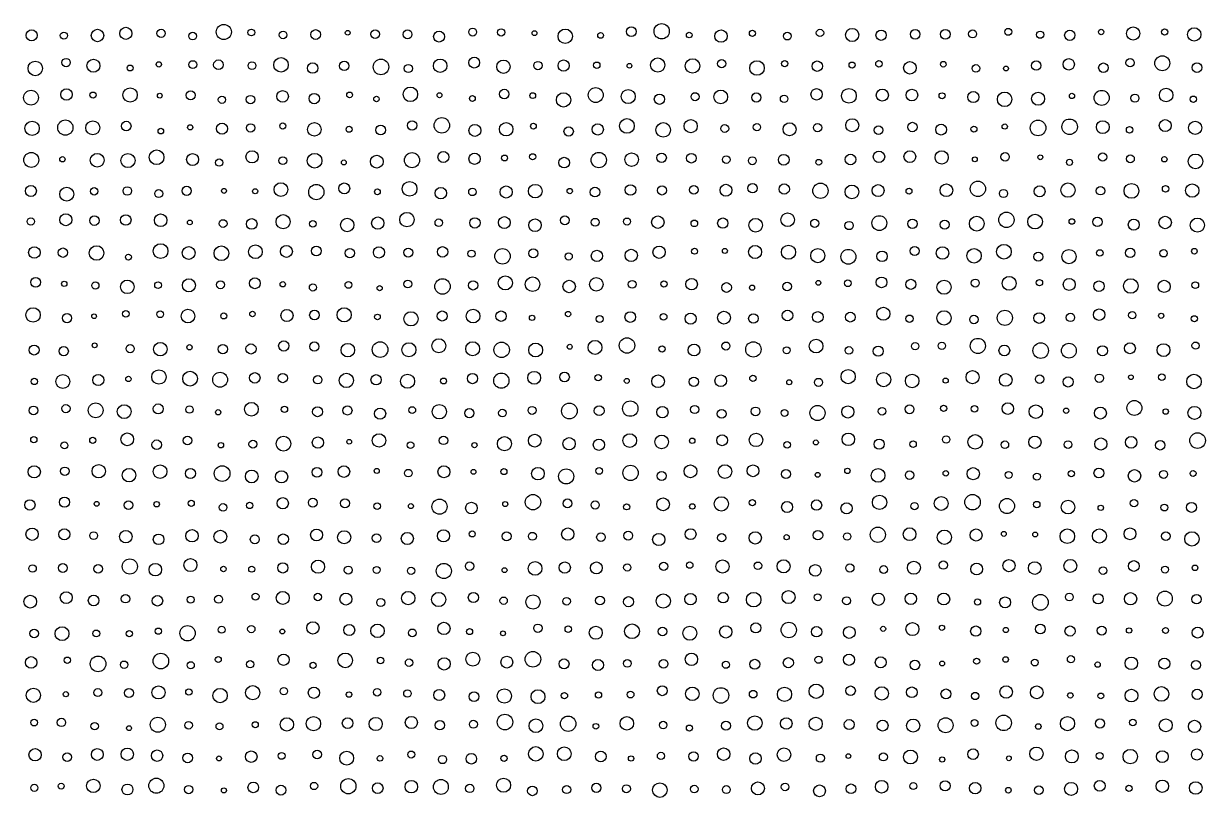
# Model space of a CAD drawing. Extents: x -295 to 305, y -195 to 205.
# Drawn here: x -220.6 to -145.3, y 155.4 to 204.7 of the extents above; entities that cross this region are included whole.
import ezdxf

# ---------------------------------------------------------------- set-up
doc = ezdxf.new("R2010")
doc.units = 0

msp = doc.modelspace()

# ---------------------------------------------------------------- linework, layer by layer
at = {"layer": 'VIA'}
for centre, radius in [((-220.0698, 203.9196), 0.3532), ((-218.0249, 203.9063), 0.225), ((-215.8824, 203.9132), 0.4016), ((-214.0788, 204.0495), 0.3845), ((-211.8329, 204.0486), 0.2644), ((-209.8174, 203.8756), 0.2466), ((-207.836, 204.1357), 0.4806), ((-206.0829, 204.1047), 0.213), ((-204.0598, 203.9516), 0.2408), ((-201.9908, 203.9738), 0.3106), ((-199.9453, 204.0876), 0.1509), ((-198.1926, 204.0006), 0.2801), ((-196.1352, 203.9847), 0.2848), ((-194.1235, 203.8462), 0.3491), ((-191.9855, 204.1305), 0.2512), ((-190.1705, 204.1114), 0.2324), ((-188.0492, 204.0594), 0.1555), ((-186.0898, 203.8659), 0.4596), ((-183.8361, 203.9198), 0.1849), ((-181.8812, 204.1569), 0.3151), ((-179.9463, 204.1806), 0.4873), ((-178.1928, 203.9436), 0.1811), ((-176.1668, 203.876), 0.3934), ((-174.1632, 204.0507), 0.1943), ((-171.9416, 203.8727), 0.2458), ((-169.862, 204.0762), 0.2339), ((-167.8143, 203.9476), 0.4208), ((-165.9706, 203.9275), 0.3266), ((-163.8009, 203.9871), 0.3029), ((-161.8801, 203.9895), 0.3081), ((-160.1432, 204.015), 0.2527), ((-157.8697, 204.1458), 0.2218), ((-155.8363, 203.965), 0.2299), ((-153.9546, 203.9257), 0.3261), ((-151.9522, 204.1359), 0.1717), ((-149.9141, 204.0371), 0.4183), ((-147.9102, 204.1422), 0.1998), ((-146.0267, 203.9794), 0.4283), ((-204.1926, 202.0435), 0.4632), ((-191.8847, 202.1854), 0.3442), ((-180.1994, 202.029), 0.4532), ((-148.0595, 202.1463), 0.4757), ((-219.8431, 201.8142), 0.4627), ((-217.8834, 202.1905), 0.2671), ((-216.1395, 201.9884), 0.4155), ((-213.8051, 201.8437), 0.1887), ((-211.9748, 202.0718), 0.1694), ((-209.8078, 202.0559), 0.2529), ((-208.1765, 202.0468), 0.3088), ((-206.0405, 201.9898), 0.2438), ((-202.1749, 201.8377), 0.3338), ((-200.1696, 201.9804), 0.2998), ((-197.8256, 201.9117), 0.4964), ((-196.0858, 201.8102), 0.2625), ((-194.0536, 201.9861), 0.4294), ((-190.0273, 201.9263), 0.4249), ((-187.8255, 201.9943), 0.268), ((-186.191, 201.9954), 0.3585), ((-184.0785, 202.0208), 0.2006), ((-181.9997, 201.9845), 0.1505), ((-177.9808, 201.9759), 0.4607), ((-176.1271, 202.1172), 0.2618), ((-173.8754, 201.8414), 0.4653), ((-172.1083, 202.1254), 0.1977), ((-170.0363, 201.961), 0.3321), ((-167.8172, 202.0264), 0.1938), ((-166.107, 202.1098), 0.2051), ((-164.1355, 201.8512), 0.4004), ((-162.0064, 202.0821), 0.1783), ((-159.9334, 201.8144), 0.2439), ((-158.0152, 201.8077), 0.1546), ((-156.0862, 201.9985), 0.2962), ((-154.0208, 202.0767), 0.3621), ((-151.8095, 201.859), 0.305), ((-150.1111, 202.1789), 0.2636), ((-145.8541, 201.8698), 0.3078), ((-220.1134, 199.9563), 0.4727), ((-217.8562, 200.1568), 0.3701), ((-216.1667, 200.12), 0.1927), ((-213.8036, 200.1254), 0.4556), ((-211.9143, 200.0793), 0.1531), ((-209.9441, 200.1041), 0.2934), ((-204.0901, 200.0382), 0.3689), ((-202.0737, 199.8927), 0.3314), ((-199.8255, 200.128), 0.1816), ((-195.9506, 200.1661), 0.4621), ((-194.0983, 200.1083), 0.1559), ((-189.9743, 200.1842), 0.3032), ((-188.1578, 200.084), 0.1843), ((-186.1973, 199.8106), 0.457), ((-184.1448, 200.1205), 0.4738), ((-182.0788, 200.0264), 0.4483), ((-177.8196, 200.017), 0.2544), ((-176.1801, 200.005), 0.4368), ((-173.9155, 199.965), 0.2941), ((-170.0781, 200.1674), 0.3632), ((-168.0228, 200.069), 0.47), ((-165.8931, 200.1195), 0.386), ((-164.0077, 200.1203), 0.3716), ((-162.0869, 200.0756), 0.1901), ((-160.0955, 199.9909), 0.3547), ((-158.1019, 199.849), 0.4631), ((-155.9665, 199.8858), 0.4138), ((-153.8134, 200.0636), 0.1664), ((-151.9218, 199.9388), 0.4809), ((-147.8167, 200.1199), 0.4303), ((-207.954, 199.8235), 0.232), ((-206.1326, 199.831), 0.2711), ((-198.112, 199.8689), 0.1716), ((-192.0036, 199.8998), 0.1848), ((-180.0907, 199.8544), 0.3252), ((-172.1516, 199.8812), 0.236), ((-149.8049, 199.9225), 0.2582), ((-146.0792, 199.8547), 0.202), ((-220.0471, 198.002), 0.4551), ((-217.9293, 198.0463), 0.4854), ((-216.1841, 198.0298), 0.4436), ((-214.0501, 198.145), 0.3047), ((-211.8506, 197.824), 0.177), ((-209.9765, 198.0628), 0.1659), ((-207.9495, 197.9813), 0.3569), ((-206.1298, 198.0287), 0.262), ((-204.0779, 198.1515), 0.1935), ((-202.0687, 197.9321), 0.4303), ((-199.8536, 197.9444), 0.1927), ((-197.8415, 197.8938), 0.3146), ((-195.8431, 198.1869), 0.3007), ((-193.9489, 198.1894), 0.4933), ((-191.8444, 197.8683), 0.3826), ((-189.8517, 197.9437), 0.4301), ((-188.115, 198.1412), 0.1842), ((-185.8708, 197.8023), 0.2986), ((-184.0141, 197.9315), 0.3568), ((-182.156, 198.1515), 0.467), ((-179.8462, 197.9029), 0.4659), ((-178.0962, 198.1392), 0.4202), ((-175.9268, 197.9888), 0.2484), ((-173.877, 198.0719), 0.2314), ((-171.8009, 197.9402), 0.4142), ((-170.0171, 198.0437), 0.2681), ((-167.8066, 198.1981), 0.4164), ((-166.1287, 197.8793), 0.2744), ((-163.9758, 198.0855), 0.2996), ((-162.1465, 197.9178), 0.3458), ((-160.0565, 197.949), 0.1916), ((-158.097, 198.115), 0.1673), ((-155.9747, 198.0252), 0.4977), ((-153.9619, 198.1004), 0.4946), ((-151.8494, 198.077), 0.4084), ((-150.1427, 197.9085), 0.2055), ((-147.8677, 198.1739), 0.3822), ((-145.9676, 198.0339), 0.4191), ((-220.1018, 195.9915), 0.4749), ((-212.1138, 196.1597), 0.4673), ((-206.0396, 196.1859), 0.3923), ((-193.8498, 196.1721), 0.3495), ((-183.9504, 195.9824), 0.4863), ((-166.1067, 196.191), 0.364), ((-164.1373, 196.1991), 0.3747), ((-162.1122, 196.1511), 0.4221), ((-218.1177, 196.03), 0.1682), ((-215.9006, 195.9703), 0.4375), ((-213.9424, 195.9492), 0.4497), ((-209.822, 196.0117), 0.3828), ((-208.1299, 195.8186), 0.2304), ((-204.0756, 195.9421), 0.2517), ((-202.0539, 195.9352), 0.4705), ((-200.193, 195.83), 0.1563), ((-198.0926, 195.8797), 0.41), ((-195.8482, 195.9691), 0.4825), ((-191.8618, 196.0593), 0.3574), ((-189.9534, 196.1098), 0.1869), ((-188.17, 196.1888), 0.1986), ((-186.1572, 195.819), 0.3401), ((-181.8587, 196.0109), 0.4299), ((-179.951, 196.126), 0.3024), ((-178.0536, 196.0996), 0.3082), ((-175.83, 196.0102), 0.2426), ((-174.1729, 195.9355), 0.2521), ((-172.1697, 195.9957), 0.3456), ((-169.939, 195.8409), 0.1843), ((-167.9206, 196.0159), 0.3362), ((-160.0023, 196.0278), 0.155), ((-158.0757, 196.1799), 0.2722), ((-155.8285, 196.1585), 0.1532), ((-153.97, 195.835), 0.1947), ((-151.856, 196.172), 0.2633), ((-150.0921, 196.0566), 0.251), ((-147.9294, 196.0314), 0.1697), ((-145.946, 195.8968), 0.4689), ((-220.1256, 194.0128), 0.3518), ((-217.8424, 193.8041), 0.4437), ((-216.0913, 193.9909), 0.2367), ((-213.9818, 194.0113), 0.2737), ((-210.1953, 194.02), 0.29), ((-204.1967, 194.0996), 0.4378), ((-201.9438, 193.9441), 0.487), ((-200.1639, 194.1763), 0.3479), ((-196.0032, 194.1486), 0.4685), ((-194.0113, 193.8728), 0.3607), ((-189.8498, 193.9452), 0.3872), ((-188.0018, 194.0014), 0.433), ((-184.199, 193.9379), 0.3094), ((-181.9311, 194.0749), 0.3386), ((-179.9246, 194.0489), 0.2945), ((-177.898, 194.0834), 0.2752), ((-175.8515, 194.0593), 0.3775), ((-174.1549, 194.1849), 0.2953), ((-172.1364, 194.1375), 0.3273), ((-169.8306, 194.0266), 0.4878), ((-167.8301, 193.951), 0.4355), ((-166.1606, 194.0359), 0.3825), ((-161.8126, 194.0587), 0.404), ((-159.8048, 194.1479), 0.4884), ((-155.8769, 193.9866), 0.3487), ((-154.0673, 194.0659), 0.4566), ((-151.9937, 194.0297), 0.2714), ((-150.0231, 194.0182), 0.4714), ((-147.8464, 194.1541), 0.2089), ((-146.153, 194.0371), 0.4243), ((-211.9825, 193.8458), 0.2521), ((-207.8264, 194.0177), 0.157), ((-205.8397, 193.9949), 0.1603), ((-198.0537, 193.9572), 0.1835), ((-192.0014, 193.9521), 0.2373), ((-185.8025, 194.0061), 0.1732), ((-164.1923, 193.9978), 0.1892), ((-158.1725, 193.8498), 0.2594), ((-220.1219, 192.0707), 0.234), ((-217.8959, 192.1814), 0.385), ((-216.0744, 192.1229), 0.3015), ((-214.0804, 192.1653), 0.3378), ((-211.8585, 192.147), 0.4013), ((-209.997, 192.0092), 0.1532), ((-207.8796, 191.9357), 0.2477), ((-206.0594, 191.9109), 0.3399), ((-204.0578, 192.0538), 0.4506), ((-202.1626, 191.9189), 0.2094), ((-199.9741, 191.8453), 0.4285), ((-198.0292, 191.9672), 0.3953), ((-196.1714, 192.1898), 0.4592), ((-194.1432, 191.9915), 0.2392), ((-191.839, 191.9775), 0.3318), ((-189.9679, 191.997), 0.3801), ((-188.013, 191.8317), 0.4013), ((-186.1126, 192.1445), 0.2798), ((-184.1828, 192.0186), 0.2501), ((-182.1538, 192.0625), 0.225), ((-180.1947, 192.0235), 0.3972), ((-177.866, 191.9501), 0.211), ((-176.0541, 191.9667), 0.3265), ((-173.9647, 191.8303), 0.4311), ((-171.9217, 192.1766), 0.4334), ((-170.1976, 191.9516), 0.2588), ((-168.0064, 191.8118), 0.2634), ((-166.0808, 191.9632), 0.4737), ((-163.9748, 191.9258), 0.2989), ((-161.9173, 191.8681), 0.2844), ((-159.8758, 191.9304), 0.4703), ((-157.9869, 192.1739), 0.4906), ((-156.1656, 192.0601), 0.4658), ((-153.8183, 192.0689), 0.1783), ((-152.1883, 192.0419), 0.3023), ((-149.8744, 191.8626), 0.3521), ((-147.8771, 192.0044), 0.4013), ((-145.8269, 191.8367), 0.4513), ((-219.9023, 190.094), 0.3687), ((-215.9408, 190.062), 0.4614), ((-211.8609, 190.1817), 0.4699), ((-210.0709, 190.0654), 0.407), ((-207.9865, 190.0479), 0.4699), ((-205.8254, 190.1427), 0.4401), ((-203.8472, 190.1616), 0.3783), ((-201.9443, 190.1918), 0.3109), ((-197.9529, 190.0956), 0.3584), ((-193.9017, 190.136), 0.334), ((-180.1095, 190.1117), 0.3948), ((-173.9979, 190.1265), 0.4186), ((-171.8669, 190.1125), 0.4512), ((-163.8339, 190.1916), 0.2825), ((-162.0595, 190.0599), 0.3973), ((-158.1485, 190.1409), 0.4688), ((-218.0823, 190.0836), 0.2977), ((-213.9118, 189.8008), 0.1867), ((-199.809, 190.057), 0.2997), ((-196.09, 190.0914), 0.2884), ((-192.0592, 190.0193), 0.227), ((-190.0858, 189.8519), 0.4914), ((-188.1163, 190.0408), 0.2872), ((-185.8687, 189.8466), 0.2306), ((-184.0739, 189.8749), 0.3575), ((-181.8868, 189.9109), 0.3915), ((-177.85, 190.1727), 0.1874), ((-175.9218, 190.1935), 0.1607), ((-170.0042, 189.8937), 0.4501), ((-168.0529, 189.8193), 0.473), ((-165.9113, 189.8514), 0.3325), ((-160.0516, 189.8837), 0.4612), ((-155.9539, 189.8267), 0.2858), ((-154.003, 189.8329), 0.4549), ((-152.0327, 190.0632), 0.2073), ((-150.106, 190.0707), 0.3048), ((-147.9775, 190.0424), 0.2349), ((-146.0175, 190.1776), 0.1798), ((-219.8224, 188.1985), 0.3117), ((-217.996, 188.0975), 0.1688), ((-216.0168, 187.9946), 0.2287), ((-213.9825, 187.9055), 0.4329), ((-212.0276, 188.0087), 0.2124), ((-210.0563, 188.0041), 0.417), ((-208.0455, 188.0379), 0.2524), ((-205.8584, 188.1357), 0.3459), ((-204.0848, 188.0724), 0.1682), ((-199.8971, 188.0297), 0.2161), ((-196.1174, 188.0879), 0.2501), ((-193.9071, 187.9328), 0.4926), ((-191.9574, 188.0004), 0.2949), ((-189.9046, 188.156), 0.4482), ((-188.1725, 188.0761), 0.4644), ((-185.8376, 187.9299), 0.3972), ((-184.1117, 188.064), 0.4292), ((-181.8245, 188.067), 0.2479), ((-179.8017, 188.083), 0.2006), ((-178.0387, 188.0813), 0.3665), ((-171.9542, 187.9274), 0.2714), ((-169.9645, 188.1638), 0.1539), ((-168.0906, 188.1359), 0.2171), ((-165.9407, 188.1908), 0.3412), ((-164.0732, 188.0653), 0.3208), ((-161.9624, 187.8835), 0.4515), ((-159.97, 188.1499), 0.2543), ((-157.8115, 188.1285), 0.4422), ((-155.8861, 188.1689), 0.2027), ((-153.9902, 188.0588), 0.3799), ((-152.0946, 187.9446), 0.3358), ((-150.0668, 187.9609), 0.4662), ((-147.9384, 187.9351), 0.3864), ((-145.9563, 188.0168), 0.2131), ((-202.1597, 187.8687), 0.2285), ((-197.9089, 187.8233), 0.1621), ((-175.8157, 187.8644), 0.3093), ((-174.1894, 187.8537), 0.1634), ((-219.988, 186.119), 0.4601), ((-217.8214, 185.9158), 0.2929), ((-216.0979, 186.0327), 0.1502), ((-214.0759, 186.1915), 0.2122), ((-211.8862, 186.1583), 0.2138), ((-210.1171, 186.0422), 0.4346), ((-207.8376, 186.0551), 0.1925), ((-206.0136, 186.1777), 0.1741), ((-203.8151, 186.0858), 0.3862), ((-202.0616, 186.111), 0.3074), ((-200.1701, 186.1273), 0.4528), ((-198.0488, 185.9891), 0.1798), ((-195.9154, 185.8673), 0.4538), ((-193.9237, 186.0498), 0.32), ((-191.9563, 186.047), 0.4379), ((-190.1747, 186.0384), 0.3306), ((-188.2, 185.9344), 0.1679), ((-185.9099, 186.1768), 0.1702), ((-183.8954, 185.8589), 0.2238), ((-181.9441, 185.9832), 0.3387), ((-179.8264, 185.9972), 0.2168), ((-178.1047, 185.8828), 0.3554), ((-175.9781, 185.9423), 0.4075), ((-174.1055, 185.8907), 0.3024), ((-171.9303, 186.084), 0.3415), ((-170.0018, 185.9862), 0.3439), ((-167.9316, 185.9764), 0.3109), ((-165.8274, 186.1916), 0.4156), ((-164.1573, 185.8785), 0.2348), ((-161.9604, 185.9281), 0.4568), ((-160.0581, 185.8281), 0.2681), ((-158.0873, 185.9345), 0.4805), ((-155.9009, 185.9192), 0.3413), ((-153.9115, 185.9566), 0.266), ((-152.0807, 186.1333), 0.3661), ((-149.972, 186.0978), 0.2336), ((-148.1308, 186.0647), 0.1657), ((-146.0168, 185.8755), 0.1959), ((-204.0177, 184.1409), 0.3277), ((-194.1401, 184.1512), 0.4484), ((-184.1921, 184.0511), 0.4438), ((-182.1565, 184.1719), 0.49), ((-170.113, 184.1306), 0.4347), ((-159.8056, 184.143), 0.4828), ((-219.9192, 183.8815), 0.3155), ((-218.0327, 183.8092), 0.2953), ((-216.0622, 184.1808), 0.1566), ((-213.8008, 183.9684), 0.2575), ((-211.8771, 183.935), 0.4301), ((-210.0203, 184.0582), 0.1711), ((-207.8985, 183.9468), 0.2989), ((-206.1043, 183.9523), 0.3234), ((-202.07, 184.1066), 0.2968), ((-199.9362, 183.8784), 0.4307), ((-197.8816, 183.9091), 0.4986), ((-196.0455, 183.8979), 0.45), ((-191.9859, 183.9643), 0.4442), ((-190.1397, 183.8981), 0.4912), ((-187.9761, 183.8841), 0.4422), ((-185.8027, 184.0899), 0.1564), ((-179.9207, 183.9457), 0.1964), ((-177.8858, 183.8823), 0.3793), ((-175.8534, 184.1384), 0.255), ((-174.107, 183.9219), 0.489), ((-171.9818, 183.8711), 0.2209), ((-168.0165, 183.8559), 0.2422), ((-166.1534, 183.8085), 0.3201), ((-163.8045, 184.1276), 0.2359), ((-162.0963, 184.1478), 0.2351), ((-158.1207, 183.857), 0.3432), ((-155.8057, 183.8475), 0.4947), ((-154.0084, 183.8455), 0.4733), ((-151.868, 183.8368), 0.3178), ((-150.1172, 183.9959), 0.3459), ((-147.9809, 183.8786), 0.4093), ((-145.9413, 184.1639), 0.2291), ((-218.0852, 181.8756), 0.4425), ((-215.8343, 181.9732), 0.3523), ((-213.9128, 182.0402), 0.169), ((-211.9683, 182.1657), 0.4593), ((-209.9841, 182.0597), 0.4703), ((-208.0721, 181.9904), 0.4726), ((-205.8648, 182.1099), 0.3355), ((-204.0799, 182.0988), 0.2955), ((-201.8504, 181.99), 0.2669), ((-200.0282, 181.9475), 0.4553), ((-198.1372, 181.9906), 0.3263), ((-196.1316, 181.8931), 0.4478), ((-191.9948, 182.0684), 0.3278), ((-190.1593, 181.9332), 0.4854), ((-188.0672, 182.1162), 0.4095), ((-186.1336, 182.1619), 0.307), ((-183.9904, 182.1226), 0.2062), ((-180.1745, 181.8921), 0.4042), ((-177.8984, 181.8668), 0.2986), ((-176.1832, 181.9261), 0.3713), ((-174.1344, 182.0812), 0.2026), ((-168.0668, 182.1882), 0.4511), ((-165.8092, 181.9979), 0.4494), ((-163.9951, 181.9135), 0.4304), ((-160.1433, 182.1536), 0.4163), ((-158.0285, 181.9814), 0.4062), ((-155.8712, 182.0271), 0.27), ((-154.0559, 181.8492), 0.3223), ((-152.0704, 182.083), 0.272), ((-150.0549, 182.1501), 0.1501), ((-148.0919, 182.1524), 0.2156), ((-146.0403, 181.8781), 0.4623), ((-219.9076, 181.88), 0.2011), ((-193.8419, 181.9104), 0.1887), ((-182.1684, 181.9212), 0.1591), ((-171.8186, 181.8294), 0.1647), ((-169.9557, 181.8227), 0.258), ((-161.8579, 181.9369), 0.1636), ((-149.8346, 180.1937), 0.4745), ((-219.9572, 180.0368), 0.2818), ((-217.8914, 180.1533), 0.2637), ((-216.0003, 180.0458), 0.4725), ((-214.1782, 179.9617), 0.4417), ((-212.0131, 180.1358), 0.3179), ((-210.0222, 180.0911), 0.2339), ((-208.1914, 179.9194), 0.1677), ((-206.0773, 180.1152), 0.4342), ((-203.9734, 180.1018), 0.1995), ((-201.8658, 179.9515), 0.3147), ((-199.961, 180.0351), 0.2907), ((-197.8796, 179.833), 0.3549), ((-195.8363, 180.0558), 0.2183), ((-194.1098, 179.9537), 0.4587), ((-192.1945, 179.8631), 0.2902), ((-190.0925, 179.8711), 0.2405), ((-188.1987, 180.0363), 0.2533), ((-185.825, 179.9994), 0.5), ((-183.9287, 180.0155), 0.3121), ((-181.9461, 180.1526), 0.4914), ((-179.9022, 179.9249), 0.3602), ((-177.84, 180.0955), 0.2628), ((-176.1258, 179.8203), 0.2811), ((-173.9617, 179.9784), 0.2768), ((-172.1173, 179.8762), 0.2167), ((-170.0222, 179.8713), 0.4812), ((-168.0937, 179.9411), 0.3864), ((-165.9053, 179.9861), 0.2447), ((-164.159, 180.1106), 0.2825), ((-161.988, 180.1658), 0.1976), ((-160.0246, 180.1343), 0.2079), ((-157.8968, 180.1525), 0.3663), ((-156.1121, 179.9626), 0.4303), ((-154.1806, 180.0209), 0.17), ((-152, 179.8678), 0.381), ((-147.8419, 179.9672), 0.1723), ((-146.013, 179.881), 0.4132), ((-213.9854, 178.1984), 0.406), ((-197.95, 178.1256), 0.4292), ((-193.8399, 178.129), 0.2688), ((-188.0317, 178.1118), 0.4071), ((-181.9801, 178.1178), 0.4381), ((-179.9475, 178.0344), 0.4343), ((-176.0958, 178.1396), 0.3467), ((-173.9374, 178.1572), 0.4267), ((-168.0526, 178.1968), 0.3976), ((-161.8214, 178.1823), 0.2334), ((-159.9784, 178.0328), 0.4607), ((-156.1723, 178.0132), 0.3932), ((-145.8135, 178.1187), 0.4972), ((-219.9357, 178.1694), 0.2008), ((-217.9857, 177.8081), 0.2205), ((-216.1827, 178.1355), 0.1954), ((-212.1095, 177.8519), 0.3046), ((-210.1505, 178.1185), 0.2703), ((-208.0234, 177.8228), 0.1711), ((-205.9829, 177.8872), 0.2525), ((-204.0353, 177.9187), 0.4704), ((-201.8435, 177.9912), 0.3596), ((-199.8454, 178.041), 0.152), ((-195.9398, 177.8256), 0.2135), ((-191.8709, 177.8294), 0.1646), ((-189.9616, 177.9187), 0.4519), ((-185.8454, 177.918), 0.3917), ((-183.9398, 177.8527), 0.3621), ((-177.9999, 178.1047), 0.1724), ((-171.954, 177.844), 0.2138), ((-170.124, 177.9985), 0.1578), ((-166.0905, 177.8886), 0.3232), ((-163.9368, 177.8879), 0.208), ((-158.0862, 177.8548), 0.241), ((-154.065, 177.865), 0.2421), ((-151.9744, 177.8977), 0.3878), ((-150.0406, 178.0052), 0.3697), ((-148.1927, 177.821), 0.3045), ((-219.9082, 176.1257), 0.3896), ((-217.963, 176.1648), 0.2674), ((-215.8055, 176.1688), 0.426), ((-213.8691, 175.9158), 0.431), ((-211.8957, 176.1379), 0.4355), ((-209.9592, 176.0204), 0.3165), ((-207.9422, 176.0166), 0.499), ((-206.0548, 175.8308), 0.4062), ((-204.1551, 175.8101), 0.3903), ((-201.9033, 176.0991), 0.3086), ((-200.1847, 176.1406), 0.3654), ((-198.0936, 176.1857), 0.1604), ((-196.0841, 176.0425), 0.242), ((-193.8173, 176.1282), 0.3786), ((-191.9299, 176.1296), 0.154), ((-189.9898, 176.1395), 0.191), ((-187.8299, 176.0118), 0.4004), ((-186.0308, 175.8344), 0.4792), ((-183.922, 176.1826), 0.2108), ((-181.9303, 176.0571), 0.4876), ((-179.9493, 175.8665), 0.2894), ((-178.1115, 176.1598), 0.4065), ((-175.9142, 176.1391), 0.436), ((-174.1277, 176.1918), 0.3767), ((-172.0291, 175.9866), 0.2905), ((-168.1168, 176.1885), 0.1733), ((-166.167, 175.8987), 0.4378), ((-164.1561, 175.9147), 0.2696), ((-161.8487, 176.0311), 0.1739), ((-160.1006, 176.0085), 0.3886), ((-157.8505, 175.9271), 0.2198), ((-153.8562, 176.0043), 0.1972), ((-152.0971, 176.0489), 0.3138), ((-149.8294, 175.8679), 0.3968), ((-147.9759, 175.9651), 0.2533), ((-146.0954, 176.0222), 0.1917), ((-170.0103, 175.9382), 0.1558), ((-156.0486, 175.8221), 0.2237), ((-188.1435, 174.1971), 0.4899), ((-166.0659, 174.1806), 0.4565), ((-160.1449, 174.1912), 0.4946), ((-220.1892, 174.015), 0.3296), ((-217.9865, 174.1984), 0.3223), ((-215.9332, 174.0926), 0.1547), ((-213.9043, 173.9977), 0.2743), ((-212.1151, 174.0645), 0.1758), ((-209.9087, 174.1207), 0.1916), ((-207.8857, 173.8581), 0.2428), ((-206.1926, 173.9855), 0.2021), ((-204.0768, 174.1298), 0.3574), ((-202.1692, 174.1647), 0.2818), ((-200.1192, 174.1249), 0.2907), ((-198.0721, 173.9409), 0.2127), ((-195.9196, 173.9426), 0.1601), ((-194.0942, 173.9089), 0.4814), ((-192.0674, 173.8204), 0.3704), ((-189.9061, 174.074), 0.1604), ((-185.9447, 174.1152), 0.2827), ((-184.1811, 174.0182), 0.2608), ((-182.1776, 173.8954), 0.1925), ((-179.8567, 174.0594), 0.4078), ((-177.9924, 173.9213), 0.173), ((-176.1464, 174.0859), 0.4535), ((-174.1718, 174.1582), 0.1964), ((-171.9558, 173.8861), 0.3523), ((-170.0814, 174.0121), 0.329), ((-168.1693, 173.804), 0.3556), ((-163.845, 173.9446), 0.2285), ((-162.1381, 174.1155), 0.4422), ((-157.9521, 173.9472), 0.4814), ((-156.0532, 174.0439), 0.2), ((-154.0615, 173.8806), 0.4326), ((-151.9784, 173.8336), 0.172), ((-149.8611, 174.1349), 0.2351), ((-147.9279, 173.8524), 0.2182), ((-146.1973, 173.864), 0.3187), ((-220.0476, 172.1527), 0.3915), ((-217.9924, 172.1488), 0.354), ((-214.0755, 172.0012), 0.3984), ((-209.8617, 172.0542), 0.3939), ((-208.0564, 171.9984), 0.4094), ((-201.9256, 172.1064), 0.379), ((-200.1704, 171.9602), 0.4168), ((-193.8428, 172.0511), 0.3875), ((-185.928, 172.161), 0.3912), ((-178.1056, 172.1587), 0.3482), ((-169.9938, 172.0913), 0.3055), ((-166.18, 172.1177), 0.4857), ((-164.1571, 172.1555), 0.4066), ((-161.9383, 171.9621), 0.4543), ((-159.9197, 172.1021), 0.3846), ((-154.1101, 172.0266), 0.4644), ((-152.0671, 172.0409), 0.4463), ((-150.1154, 172.1778), 0.3772), ((-216.1279, 172.0644), 0.2498), ((-211.99, 171.828), 0.3373), ((-205.8605, 171.8273), 0.2864), ((-204.0481, 171.8359), 0.3341), ((-198.1045, 171.8985), 0.2781), ((-196.1463, 171.8849), 0.387), ((-192.0122, 172.1712), 0.1891), ((-189.8268, 172.0197), 0.2863), ((-188.1789, 172.0214), 0.2519), ((-183.8126, 171.971), 0.2745), ((-182.0769, 172.0626), 0.2811), ((-180.1346, 171.8202), 0.3888), ((-176.1285, 171.9291), 0.2606), ((-173.9835, 171.9179), 0.3939), ((-171.9867, 171.9643), 0.1658), ((-168.131, 172.0092), 0.2388), ((-158.1541, 172.1741), 0.1574), ((-156.1596, 172.1323), 0.1541), ((-147.8299, 172.0271), 0.2773), ((-146.1748, 171.8551), 0.4568), ((-220.0191, 169.9705), 0.2402), ((-218.0892, 170.0059), 0.2832), ((-215.8341, 169.9531), 0.2773), ((-213.8221, 170.0972), 0.4823), ((-212.1996, 169.9011), 0.3977), ((-209.9611, 170.1849), 0.4123), ((-207.8563, 169.9419), 0.1732), ((-206.0535, 169.9281), 0.1954), ((-204.0794, 170.0091), 0.3256), ((-201.8336, 170.0852), 0.4186), ((-199.9069, 169.8671), 0.256), ((-193.8189, 169.8125), 0.4828), ((-192.1817, 170.1213), 0.2704), ((-188.0105, 169.9765), 0.4393), ((-186.1187, 170.033), 0.3567), ((-184.1048, 170.0085), 0.3774), ((-182.1369, 170.04), 0.2306), ((-179.8206, 170.1049), 0.2588), ((-178.1579, 170.187), 0.2022), ((-176.0719, 170.0964), 0.4192), ((-173.8157, 170.1434), 0.2409), ((-172.1801, 170.1089), 0.4187), ((-170.1632, 169.8511), 0.3691), ((-167.9602, 170.0048), 0.2636), ((-165.8105, 169.9036), 0.2479), ((-163.883, 170.0162), 0.4156), ((-162.0065, 170.1871), 0.268), ((-159.8827, 169.9354), 0.3732), ((-157.8239, 170.1531), 0.389), ((-156.1807, 170), 0.4026), ((-153.9172, 170.1384), 0.4127), ((-149.8697, 170.1297), 0.3407), ((-147.8845, 169.9013), 0.2219), ((-145.9744, 170.0127), 0.1787), ((-198.0944, 169.8796), 0.2215), ((-195.9086, 169.825), 0.2312), ((-189.9536, 169.8658), 0.1557), ((-151.8312, 169.8362), 0.2432), ((-220.1649, 167.8616), 0.4077), ((-217.8726, 168.1157), 0.3792), ((-216.1296, 167.9332), 0.3409), ((-214.095, 168.0475), 0.2704), ((-212.0636, 167.9135), 0.3355), ((-209.9528, 167.9864), 0.2216), ((-208.1682, 168.0126), 0.2537), ((-205.8157, 168.1825), 0.2214), ((-204.081, 168.0958), 0.4147), ((-201.8498, 168.1563), 0.2372), ((-200.0548, 168.025), 0.3819), ((-197.8389, 167.8066), 0.2589), ((-196.091, 168.0857), 0.4249), ((-194.1476, 167.9994), 0.4532), ((-191.9409, 168.1278), 0.3228), ((-190.0132, 167.9198), 0.2338), ((-188.1395, 167.8413), 0.4565), ((-186, 167.8818), 0.2403), ((-183.8757, 167.9326), 0.2823), ((-182.0542, 167.8547), 0.3227), ((-179.8444, 167.8992), 0.4512), ((-178.1127, 168.0189), 0.3615), ((-176.0266, 168.1115), 0.3283), ((-174.0861, 167.9844), 0.4634), ((-171.8675, 168.1533), 0.4138), ((-170.0057, 168.1377), 0.2213), ((-168.1709, 167.9142), 0.2535), ((-166.1433, 168.0117), 0.3875), ((-164.0759, 168.0427), 0.3629), ((-161.9806, 168.0274), 0.3804), ((-159.8291, 167.8386), 0.1955), ((-158.0707, 167.8093), 0.3494), ((-155.822, 167.8156), 0.4994), ((-153.9788, 168.1538), 0.2497), ((-152.1487, 168.037), 0.3243), ((-150.0814, 168.0432), 0.396), ((-147.8942, 168.0564), 0.4737), ((-145.8784, 168.0133), 0.2956), ((-206.0853, 166.1142), 0.2336), ((-202.1584, 166.1882), 0.3936), ((-199.8491, 166.0513), 0.3491), ((-198.0456, 166.0015), 0.4329), ((-193.8141, 166.1518), 0.393), ((-187.8274, 166.1642), 0.2698), ((-181.8355, 165.9739), 0.471), ((-173.9477, 166.1883), 0.3208), ((-171.8484, 166.0542), 0.4885), ((-163.9765, 166.1107), 0.4152), ((-162.0923, 166.194), 0.1646), ((-155.8316, 166.1143), 0.3088), ((-219.9096, 165.833), 0.2715), ((-218.1397, 165.8225), 0.4409), ((-215.96, 165.8341), 0.2185), ((-213.8547, 165.8169), 0.199), ((-212.0064, 165.9803), 0.1975), ((-210.1467, 165.8456), 0.4893), ((-207.9743, 166.0722), 0.2194), ((-204.1069, 165.9576), 0.1545), ((-195.8302, 165.8703), 0.2463), ((-192.1838, 165.9556), 0.1932), ((-190.0517, 165.8423), 0.1573), ((-185.8948, 166.106), 0.2063), ((-184.1456, 165.8802), 0.4165), ((-179.8997, 165.9666), 0.2735), ((-178.1548, 165.8482), 0.4469), ((-175.8634, 165.9329), 0.393), ((-170.0776, 165.9442), 0.3293), ((-167.9984, 165.8969), 0.377), ((-165.8392, 166.1281), 0.16), ((-159.9401, 165.9838), 0.3286), ((-158.025, 166.054), 0.1662), ((-153.9357, 165.9873), 0.3251), ((-151.9135, 166.0184), 0.2868), ((-150.173, 166.0239), 0.1695), ((-147.8504, 166.0248), 0.1888), ((-145.8123, 165.8871), 0.3466), ((-220.1053, 163.9878), 0.3693), ((-217.8069, 164.131), 0.201), ((-215.845, 163.8983), 0.498), ((-211.8455, 164.078), 0.4969), ((-208.1863, 164.1756), 0.1912), ((-206.1573, 163.8717), 0.2328), ((-204.0263, 164.1608), 0.36), ((-200.1008, 164.1217), 0.4662), ((-197.8534, 164.1134), 0.2036), ((-196.0358, 163.9731), 0.2357), ((-193.8005, 163.895), 0.3912), ((-191.9737, 164.1945), 0.4423), ((-189.8091, 164.0074), 0.377), ((-188.1464, 164.1917), 0.4979), ((-186.1657, 163.8965), 0.317), ((-184.0034, 163.8239), 0.3548), ((-182.1359, 163.9247), 0.2442), ((-179.8215, 163.9053), 0.2773), ((-178.0475, 164.1871), 0.3935), ((-174.0159, 163.8708), 0.3171), ((-171.8775, 163.9712), 0.322), ((-169.9533, 164.1627), 0.2285), ((-168.0138, 164.1595), 0.3564), ((-165.9945, 163.9951), 0.3473), ((-163.8154, 163.8269), 0.3034), ((-159.8847, 164.0685), 0.1931), ((-158.0409, 164.1737), 0.1768), ((-156.1803, 163.9813), 0.2179), ((-153.8792, 164.1939), 0.2265), ((-150.0283, 163.9353), 0.3967), ((-147.9296, 163.9161), 0.3491), ((-145.9085, 163.8233), 0.284), ((-214.1863, 163.8413), 0.2365), ((-209.9421, 163.8111), 0.2264), ((-202.1495, 163.8083), 0.1962), ((-175.8546, 163.843), 0.2275), ((-162.0819, 163.9216), 0.1577), ((-152.1771, 163.8536), 0.1697), ((-170.1058, 162.1553), 0.454), ((-219.9671, 161.8973), 0.451), ((-217.8953, 161.9635), 0.1643), ((-215.8603, 162.0684), 0.2547), ((-213.875, 162.0432), 0.2843), ((-211.9956, 162.0765), 0.416), ((-210.0619, 162.1103), 0.201), ((-208.0736, 161.8783), 0.4571), ((-205.9959, 162.0624), 0.4504), ((-204.0123, 162.1576), 0.229), ((-202.095, 162.0629), 0.3601), ((-199.8599, 161.943), 0.1724), ((-198.0675, 162.0882), 0.2374), ((-196.143, 162.0075), 0.2363), ((-194.1176, 161.9137), 0.3505), ((-191.8953, 161.8123), 0.3134), ((-189.9661, 161.8536), 0.4535), ((-187.8249, 161.8082), 0.4425), ((-186.1442, 161.8747), 0.2051), ((-183.9682, 161.9145), 0.1985), ((-181.9261, 161.9416), 0.2154), ((-179.9098, 162.1862), 0.3135), ((-177.9935, 161.9909), 0.4318), ((-176.1714, 161.888), 0.494), ((-174.1191, 161.9676), 0.2432), ((-172.1221, 161.9584), 0.4533), ((-167.9143, 162.1854), 0.3037), ((-165.9282, 162.0163), 0.4268), ((-164.015, 162.089), 0.341), ((-161.8389, 161.9809), 0.317), ((-159.9775, 161.8518), 0.2323), ((-158.0028, 162.1098), 0.3978), ((-156.0595, 162.0839), 0.4046), ((-153.916, 161.8897), 0.1715), ((-151.975, 161.8545), 0.1824), ((-150.025, 161.8783), 0.4083), ((-148.1132, 161.9833), 0.4691), ((-145.8351, 161.9573), 0.3243), ((-219.92, 160.1581), 0.2127), ((-218.1795, 160.1702), 0.2686), ((-212.0387, 160.0238), 0.4786), ((-203.8173, 160.0398), 0.4283), ((-202.1263, 160.0917), 0.4542), ((-199.9514, 160.1235), 0.3391), ((-198.1614, 160.069), 0.4218), ((-195.8897, 160.1597), 0.3878), ((-189.9275, 160.19), 0.4961), ((-187.9558, 159.9555), 0.4342), ((-185.9021, 160.0856), 0.491), ((-182.1664, 160.1077), 0.4319), ((-174.014, 160.1279), 0.4593), ((-172.0097, 160.0978), 0.368), ((-170.1339, 160.0767), 0.42), ((-167.9974, 160.0312), 0.3213), ((-163.927, 159.9686), 0.4153), ((-161.8612, 159.9893), 0.4758), ((-160.0169, 160.1357), 0.2164), ((-158.1638, 160.1387), 0.493), ((-154.0985, 160.0943), 0.4545), ((-152.0285, 160.0981), 0.2943), ((-149.9329, 160.158), 0.2123), ((-147.8389, 159.9838), 0.4133), ((-216.0616, 159.9323), 0.2374), ((-213.8716, 159.8026), 0.1557), ((-210.0837, 159.9889), 0.2432), ((-208.1092, 159.9187), 0.2212), ((-205.8346, 160.0242), 0.1925), ((-194.0746, 159.9921), 0.2967), ((-191.9383, 160.0505), 0.2519), ((-184.1384, 159.9222), 0.1816), ((-179.8533, 160.0025), 0.2372), ((-178.1772, 159.8087), 0.1938), ((-175.8547, 159.9621), 0.2879), ((-165.8747, 159.9673), 0.3449), ((-155.9562, 159.9087), 0.1792), ((-146.004, 159.9136), 0.3909), ((-219.8596, 158.1106), 0.3907), ((-217.8157, 157.9575), 0.2779), ((-215.895, 158.1282), 0.3762), ((-213.9818, 158.1391), 0.3919), ((-212.0881, 158.0526), 0.3633), ((-210.1357, 157.9085), 0.3073), ((-206.0878, 157.9877), 0.3668), ((-204.1542, 158.0399), 0.2189), ((-201.8838, 158.1201), 0.2747), ((-200.0105, 157.894), 0.4411), ((-195.8962, 158.1252), 0.2232), ((-193.9066, 157.8048), 0.2622), ((-192.0696, 157.8568), 0.3369), ((-189.9893, 157.8786), 0.2018), ((-187.9633, 158.1654), 0.4599), ((-186.1535, 158.1703), 0.4344), ((-183.8261, 157.998), 0.3428), ((-179.9911, 158.035), 0.2303), ((-177.9139, 158.0054), 0.3012), ((-175.9983, 158.1466), 0.3938), ((-173.9726, 157.8711), 0.3603), ((-172.1569, 158.1153), 0.4353), ((-169.8353, 157.8908), 0.2596), ((-168.0526, 158.0281), 0.1504), ((-165.8276, 157.9715), 0.2551), ((-164.0927, 157.9673), 0.4432), ((-160.1107, 158.1492), 0.339), ((-156.0785, 158.1779), 0.4246), ((-153.8202, 158.0016), 0.4123), ((-152.0473, 158.0357), 0.2158), ((-150.0992, 157.9914), 0.4586), ((-148.0609, 157.9922), 0.3743), ((-145.8579, 158.1261), 0.3506), ((-208.1413, 157.8731), 0.1581), ((-197.8891, 157.8794), 0.1777), ((-181.8947, 157.8696), 0.1688), ((-162.0767, 157.8075), 0.1666), ((-157.8285, 157.8842), 0.1516), ((-212.1333, 156.1397), 0.4824), ((-199.9053, 156.1058), 0.4853), ((-190.0165, 156.1685), 0.4512), ((-219.9064, 156.0068), 0.2271), ((-218.1953, 156.1107), 0.1918), ((-216.1463, 156.1265), 0.4279), ((-213.9721, 155.897), 0.3493), ((-210.073, 155.8957), 0.2638), ((-207.8266, 155.84), 0.1627), ((-205.9574, 156.0302), 0.3398), ((-204.1944, 155.8552), 0.3141), ((-202.0896, 156.1194), 0.2321), ((-198.0326, 155.9833), 0.3372), ((-195.8926, 156.0772), 0.4023), ((-194.0103, 156.0633), 0.4741), ((-192.1687, 155.9639), 0.2629), ((-188.1801, 155.8085), 0.3061), ((-185.9978, 155.8904), 0.2567), ((-184.1048, 156.0035), 0.2928), ((-182.191, 155.942), 0.2534), ((-180.0634, 155.8612), 0.4644), ((-177.8674, 155.9261), 0.2404), ((-175.8295, 155.8938), 0.251), ((-173.8125, 155.9686), 0.4148), ((-172.0893, 156.06), 0.2384), ((-169.8903, 155.8092), 0.3758), ((-167.8835, 155.942), 0.306), ((-165.9364, 156.0722), 0.3993), ((-163.9218, 156.1185), 0.2201), ((-161.8927, 156.1282), 0.3194), ((-159.9816, 155.9826), 0.3664), ((-157.8634, 155.8517), 0.1784), ((-155.916, 155.8542), 0.2737), ((-153.8703, 155.9334), 0.4189), ((-152.0455, 156.1316), 0.3434), ((-150.1842, 155.974), 0.2031), ((-148.0573, 156.1092), 0.3927), ((-145.9302, 155.9932), 0.4012)]:
    msp.add_circle(centre, radius, dxfattribs=at)

doc.saveas('drawing.dxf')
